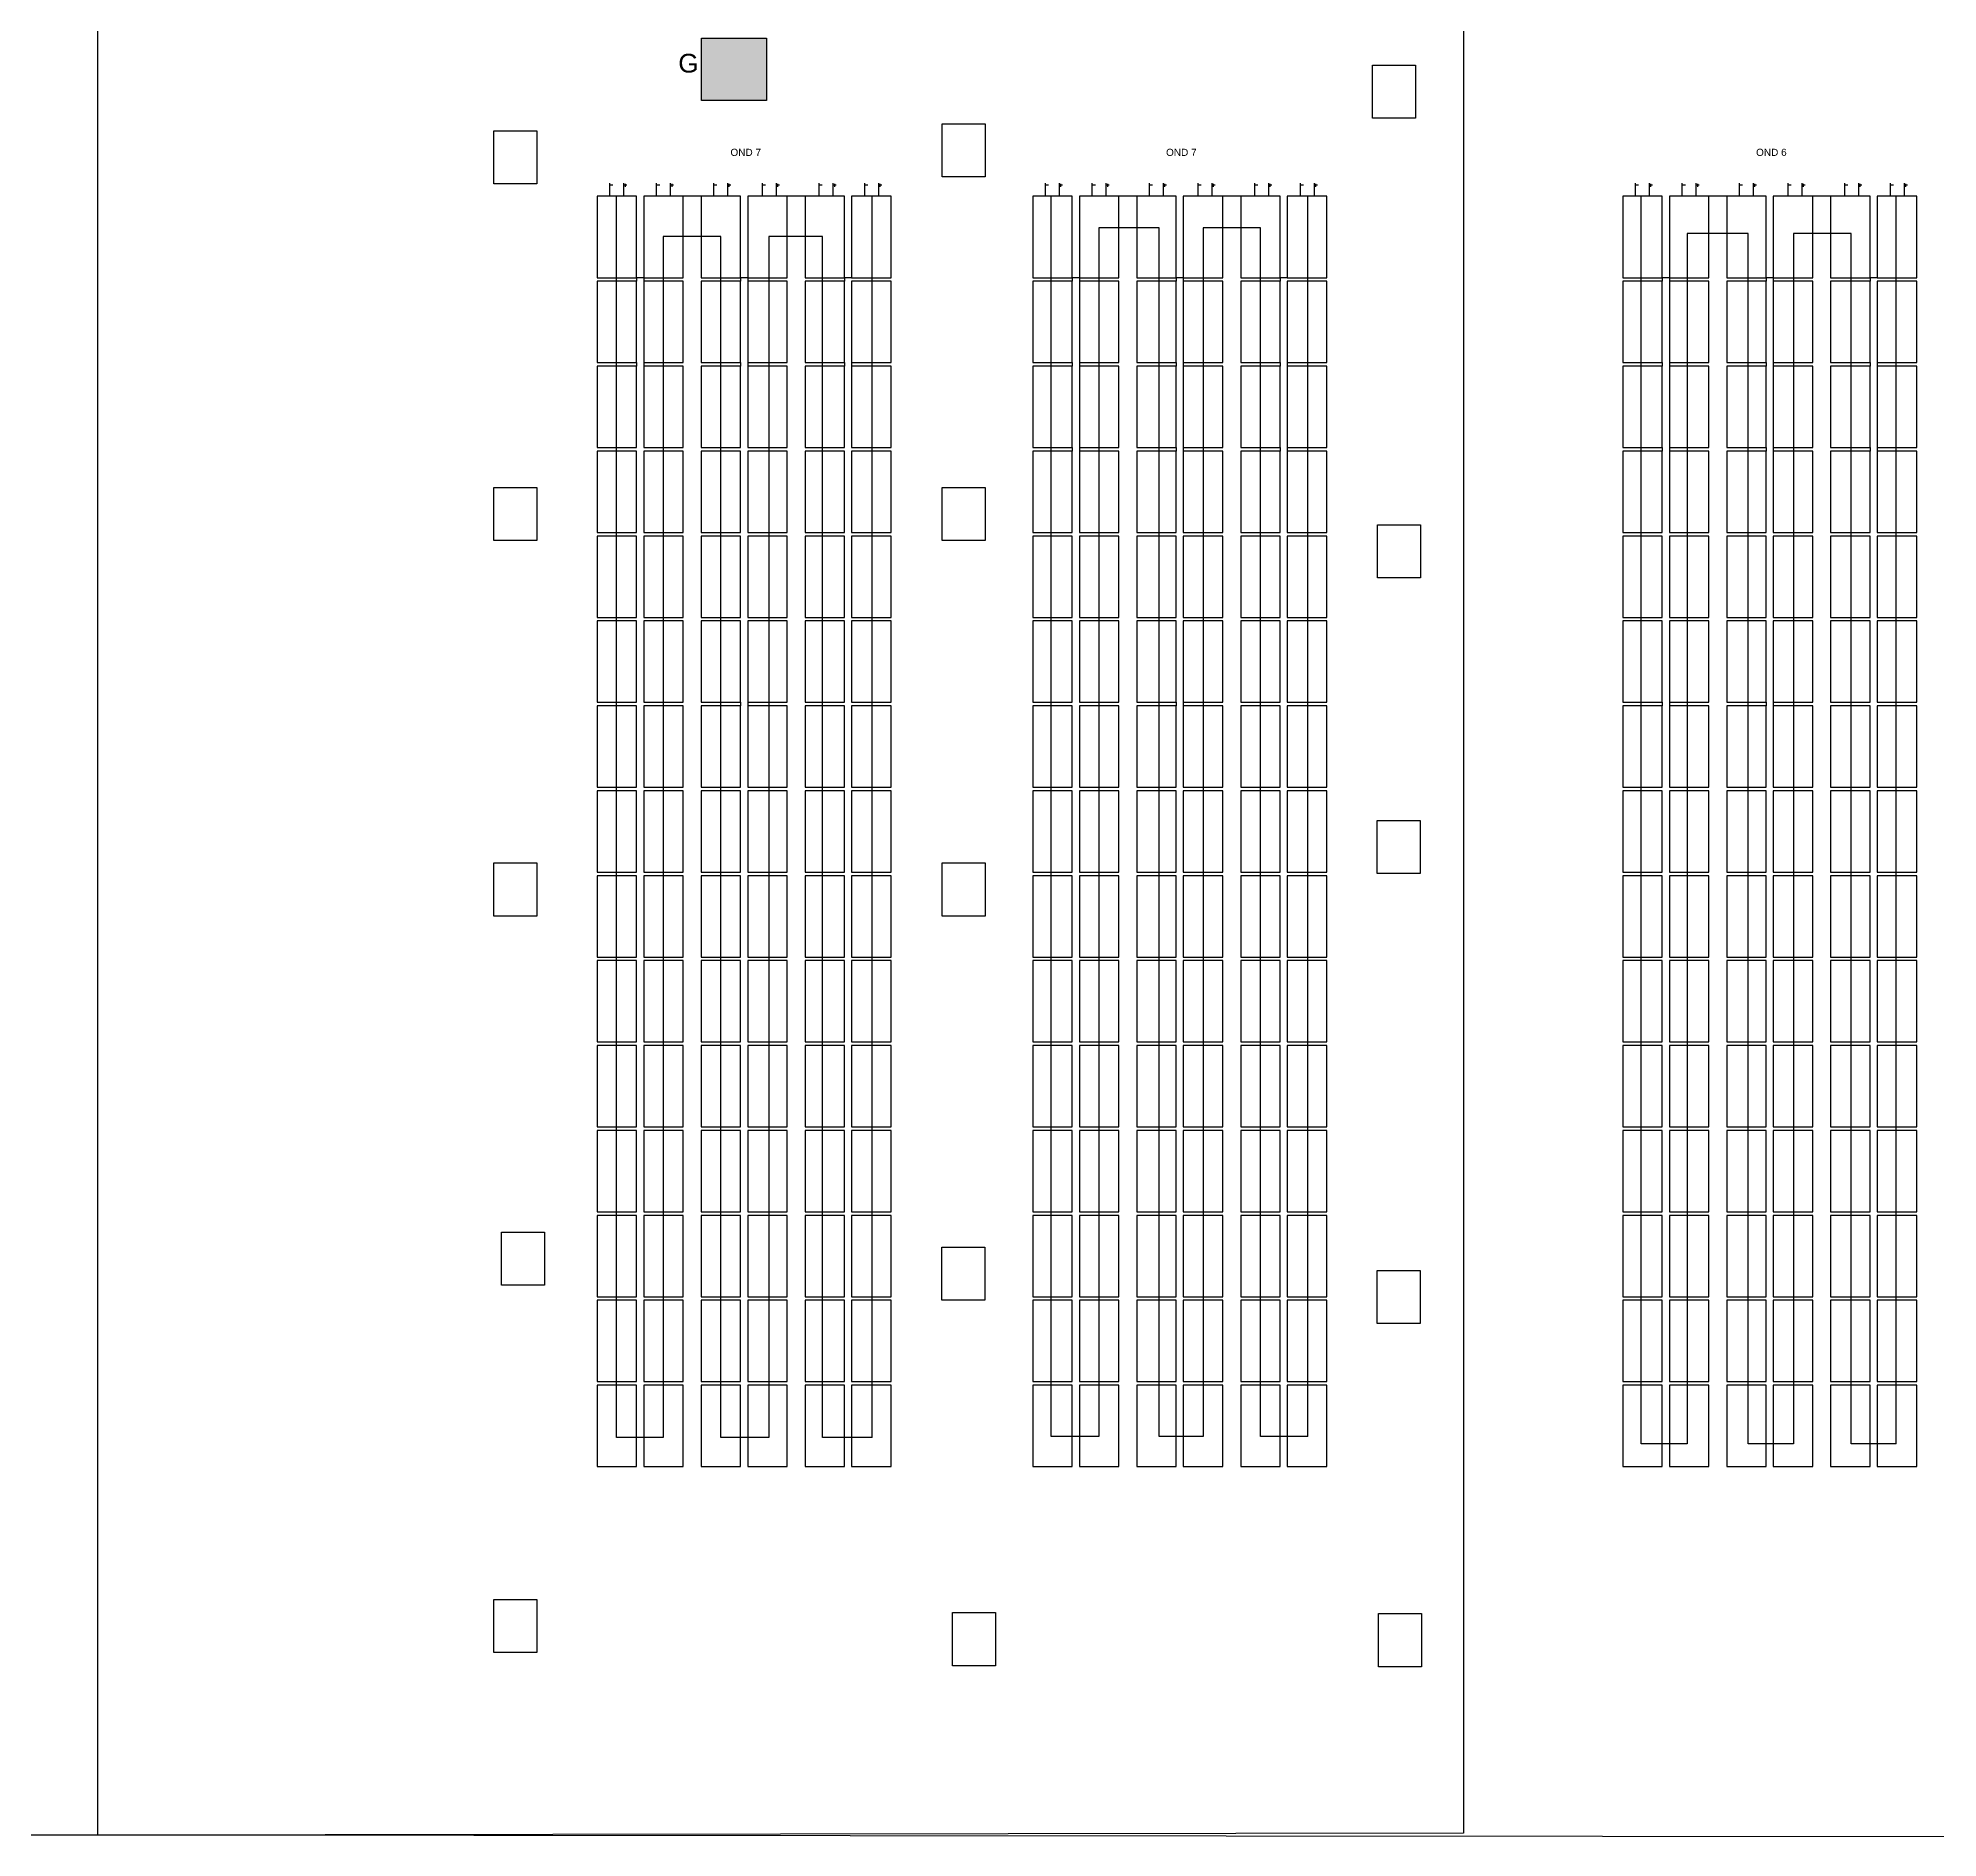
# Model space of a CAD drawing. Header units: inches. Extents: x 66 to 673, y 42 to 161.
# Drawn here: x 285.2 to 338.2, y 43.8 to 94 of the extents above; entities that cross this region are included whole.
import ezdxf

# ---------------------------------------------------------------- set-up
doc = ezdxf.new("R2010")
doc.units = ezdxf.units.IN
doc.header["$MEASUREMENT"] = 0
doc.styles.get("Standard").update_dxf_attribs({"font": 'arial.ttf'})

msp = doc.modelspace()

# ---------------------------------------------------------------- hatches: boundary and pattern name
h = msp.add_hatch(color=1)
h.dxf.hatch_style = 1
h.paths.add_polyline_path([(303.703, 94.028), (303.703, 92.281), (305.515, 92.281), (305.515, 94.028)])

# ---------------------------------------------------------------- linework, layer by layer
for p, q in [((286.851, 148.654), (286.851, 43.869)), ((324.962, 148.654), (324.962, 43.929)), ((322.419, 93.271), (323.619, 93.271)), ((322.419, 91.79), (322.419, 93.271)), ((323.619, 93.271), (323.619, 92.99)), ((323.619, 92.99), (323.619, 92.99)), ((323.619, 92.99), (323.619, 91.79)), ((323.619, 91.79), (322.419, 91.79)), ((297.908, 91.435), (299.108, 91.435)), ((297.908, 89.955), (297.908, 91.435)), ((299.108, 91.435), (299.108, 91.155)), ((310.418, 91.637), (311.618, 91.637)), ((310.418, 90.157), (310.418, 91.637)), ((311.618, 91.637), (311.618, 91.357)), ((311.618, 91.357), (311.618, 91.357)), ((311.618, 91.357), (311.618, 90.157)), ((299.108, 91.155), (299.108, 91.155)), ((299.108, 91.155), (299.108, 89.955)), ((311.618, 90.157), (310.418, 90.157)), ((299.108, 89.955), (297.908, 89.955)), ((301.229, 89.919), (301.15, 89.919)), ((301.615, 89.919), (301.535, 89.919)), ((301.575, 89.879), (301.575, 89.959)), ((302.534, 89.919), (302.454, 89.919)), ((302.919, 89.919), (302.84, 89.919)), ((302.88, 89.879), (302.88, 89.959)), ((303.688, 89.61), (303.188, 89.61)), ((304.13, 89.919), (304.05, 89.919)), ((304.515, 89.919), (304.436, 89.919)), ((304.475, 89.879), (304.475, 89.959)), ((305.487, 89.919), (305.407, 89.919)), ((305.873, 89.919), (305.793, 89.919)), ((305.833, 89.879), (305.833, 89.959)), ((306.588, 89.61), (306.088, 89.61)), ((307.07, 89.919), (306.991, 89.919)), ((307.456, 89.919), (307.376, 89.919)), ((307.416, 89.879), (307.416, 89.959)), ((308.342, 89.919), (308.263, 89.919)), ((308.728, 89.919), (308.648, 89.919)), ((308.688, 89.879), (308.688, 89.959)), ((313.384, 89.919), (313.304, 89.919)), ((313.769, 89.919), (313.69, 89.919)), ((313.73, 89.879), (313.73, 89.959)), ((314.689, 89.919), (314.609, 89.919)), ((315.074, 89.919), (314.995, 89.919)), ((315.034, 89.879), (315.034, 89.959)), ((315.843, 89.61), (315.343, 89.61)), ((316.285, 89.919), (316.205, 89.919)), ((316.67, 89.919), (316.59, 89.919)), ((316.63, 89.879), (316.63, 89.959)), ((317.642, 89.919), (317.562, 89.919)), ((318.027, 89.919), (317.948, 89.919)), ((317.987, 89.879), (317.987, 89.959)), ((318.743, 89.61), (318.243, 89.61)), ((319.225, 89.919), (319.145, 89.919)), ((319.61, 89.919), (319.531, 89.919)), ((319.57, 89.879), (319.57, 89.959)), ((320.497, 89.919), (320.417, 89.919)), ((320.882, 89.919), (320.803, 89.919)), ((320.843, 89.879), (320.843, 89.959)), ((329.846, 89.919), (329.766, 89.919)), ((330.231, 89.919), (330.151, 89.919)), ((330.191, 89.879), (330.191, 89.959)), ((331.151, 89.919), (331.071, 89.919)), ((331.536, 89.919), (331.456, 89.919)), ((331.496, 89.879), (331.496, 89.959)), ((332.304, 89.61), (331.804, 89.61)), ((332.746, 89.919), (332.667, 89.919)), ((333.132, 89.919), (333.052, 89.919)), ((333.092, 89.879), (333.092, 89.959)), ((334.104, 89.919), (334.024, 89.919)), ((334.489, 89.919), (334.409, 89.919)), ((334.449, 89.879), (334.449, 89.959)), ((335.204, 89.61), (334.704, 89.61)), ((335.687, 89.919), (335.607, 89.919)), ((336.072, 89.919), (335.992, 89.919)), ((336.032, 89.879), (336.032, 89.959)), ((336.959, 89.919), (336.879, 89.919)), ((337.344, 89.919), (337.265, 89.919)), ((337.304, 89.879), (337.304, 89.959)), ((302.088, 87.34), (301.888, 87.34)), ((301.888, 87.34), (301.888, 87.24)), ((302.088, 87.34), (302.088, 87.24)), ((304.988, 87.34), (304.788, 87.34)), ((304.788, 87.34), (304.788, 87.24)), ((304.988, 87.34), (304.988, 87.24)), ((307.888, 87.34), (307.688, 87.34)), ((307.688, 87.34), (307.688, 87.24)), ((314.243, 87.34), (314.043, 87.34)), ((314.043, 87.34), (314.043, 87.24)), ((314.243, 87.34), (314.243, 87.24)), ((317.143, 87.34), (316.943, 87.34)), ((316.943, 87.34), (316.943, 87.24)), ((317.143, 87.34), (317.143, 87.24)), ((320.043, 87.34), (319.843, 87.34)), ((319.843, 87.34), (319.843, 87.24)), ((330.704, 87.34), (330.504, 87.34)), ((330.504, 87.34), (330.504, 87.24)), ((330.704, 87.34), (330.704, 87.24)), ((333.604, 87.34), (333.404, 87.34)), ((333.404, 87.34), (333.404, 87.24)), ((333.604, 87.34), (333.604, 87.24)), ((336.504, 87.34), (336.304, 87.34)), ((336.304, 87.34), (336.304, 87.24)), ((301.888, 84.97), (301.888, 84.87)), ((302.088, 84.97), (302.088, 84.87)), ((304.788, 84.97), (304.788, 84.87)), ((304.988, 84.97), (304.988, 84.87)), ((307.688, 84.97), (307.688, 84.87)), ((307.888, 84.97), (307.888, 84.87)), ((314.043, 84.97), (314.043, 84.87)), ((314.243, 84.97), (314.243, 84.87)), ((316.943, 84.97), (316.943, 84.87)), ((317.143, 84.97), (317.143, 84.87)), ((319.843, 84.97), (319.843, 84.87)), ((320.043, 84.97), (320.043, 84.87)), ((330.504, 84.97), (330.504, 84.87)), ((330.704, 84.97), (330.704, 84.87)), ((333.404, 84.97), (333.404, 84.87)), ((333.604, 84.97), (333.604, 84.87)), ((336.304, 84.97), (336.304, 84.87)), ((336.504, 84.97), (336.504, 84.87)), ((314.043, 82.6), (314.043, 82.5)), ((314.243, 82.6), (314.243, 82.5)), ((316.943, 82.6), (316.943, 82.5)), ((317.143, 82.6), (317.143, 82.5)), ((319.843, 82.6), (319.843, 82.5)), ((320.043, 82.6), (320.043, 82.5)), ((330.504, 82.6), (330.504, 82.5)), ((330.704, 82.6), (330.704, 82.5)), ((333.404, 82.6), (333.404, 82.5)), ((333.604, 82.6), (333.604, 82.5)), ((336.304, 82.6), (336.304, 82.5)), ((336.504, 82.6), (336.504, 82.5)), ((297.908, 81.488), (299.108, 81.488)), ((297.908, 80.008), (297.908, 81.488)), ((299.108, 81.488), (299.108, 81.208)), ((299.108, 81.208), (299.108, 81.208)), ((299.108, 81.208), (299.108, 80.008)), ((310.418, 81.488), (311.618, 81.488)), ((310.418, 80.008), (310.418, 81.488)), ((311.618, 81.488), (311.618, 81.208)), ((311.618, 81.208), (311.618, 81.208)), ((311.618, 81.208), (311.618, 80.008)), ((322.558, 80.445), (323.758, 80.445)), ((322.558, 78.965), (322.558, 80.445)), ((323.758, 80.445), (323.758, 80.165)), ((323.758, 80.165), (323.758, 80.165)), ((323.758, 80.165), (323.758, 78.965)), ((299.108, 80.008), (297.908, 80.008)), ((311.618, 80.008), (310.418, 80.008)), ((323.758, 78.965), (322.558, 78.965)), ((304.788, 75.49), (304.788, 75.39)), ((304.988, 75.49), (304.988, 75.39)), ((316.943, 75.49), (316.943, 75.39)), ((317.143, 75.49), (317.143, 75.39)), ((330.504, 75.49), (330.504, 75.39)), ((330.704, 75.49), (330.704, 75.39)), ((333.404, 75.49), (333.404, 75.39)), ((333.604, 75.49), (333.604, 75.39)), ((322.554, 72.187), (323.754, 72.187)), ((322.554, 70.707), (322.554, 72.187)), ((323.754, 72.187), (323.754, 71.907)), ((323.754, 71.907), (323.754, 71.907)), ((323.754, 71.907), (323.754, 70.707)), ((297.908, 71.005), (299.108, 71.005)), ((297.908, 69.525), (297.908, 71.005)), ((299.108, 71.005), (299.108, 70.725)), ((299.108, 70.725), (299.108, 70.725)), ((299.108, 70.725), (299.108, 69.525)), ((310.415, 71.005), (311.615, 71.005)), ((310.415, 69.525), (310.415, 71.005)), ((311.615, 71.005), (311.615, 70.725)), ((311.615, 70.725), (311.615, 70.725)), ((311.615, 70.725), (311.615, 69.525)), ((323.754, 70.707), (322.554, 70.707)), ((299.108, 69.525), (297.908, 69.525)), ((311.615, 69.525), (310.415, 69.525)), ((298.12, 60.7), (299.32, 60.7)), ((298.12, 59.219), (298.12, 60.7)), ((299.32, 60.7), (299.32, 60.419)), ((299.32, 60.419), (299.32, 60.419)), ((299.32, 60.419), (299.32, 59.219)), ((310.405, 60.288), (311.605, 60.288)), ((310.405, 58.808), (310.405, 60.288)), ((311.605, 60.288), (311.605, 60.008)), ((311.605, 60.008), (311.605, 60.008)), ((311.605, 60.008), (311.605, 58.808)), ((322.551, 59.634), (323.751, 59.634)), ((322.551, 58.154), (322.551, 59.634)), ((323.751, 59.634), (323.751, 59.354)), ((299.32, 59.219), (298.12, 59.219)), ((323.751, 59.354), (323.751, 59.354)), ((323.751, 59.354), (323.751, 58.154)), ((311.605, 58.808), (310.405, 58.808)), ((323.751, 58.154), (322.551, 58.154)), ((297.908, 50.455), (299.108, 50.455)), ((297.908, 48.975), (297.908, 50.455)), ((299.108, 50.455), (299.108, 50.175)), ((299.108, 50.175), (299.108, 50.175)), ((299.108, 50.175), (299.108, 48.975)), ((310.706, 50.084), (311.906, 50.084)), ((310.706, 48.604), (310.706, 50.084)), ((311.906, 50.084), (311.906, 49.804)), ((322.586, 50.056), (323.786, 50.056)), ((322.586, 48.576), (322.586, 50.056)), ((323.786, 50.056), (323.786, 49.776)), ((311.906, 49.804), (311.906, 49.804)), ((311.906, 49.804), (311.906, 48.604)), ((323.786, 49.776), (323.786, 49.776)), ((323.786, 49.776), (323.786, 48.576)), ((299.108, 48.975), (297.908, 48.975)), ((311.906, 48.604), (310.706, 48.604)), ((323.786, 48.576), (322.586, 48.576)), ((286.851, 43.869), (139.435, 43.869)), ((324.962, 43.929), (286.851, 43.869)), ((374.526, 43.794), (286.851, 43.869))]:
    msp.add_line(p, q)
at = {"color": 1}
for p, q in [((301.132, 89.975), (301.132, 89.61)), ((302.437, 89.975), (302.437, 89.61)), ((304.033, 89.975), (304.033, 89.61)), ((305.39, 89.975), (305.39, 89.61)), ((306.973, 89.975), (306.973, 89.61)), ((308.245, 89.975), (308.245, 89.61)), ((313.287, 89.975), (313.287, 89.61)), ((314.592, 89.975), (314.592, 89.61)), ((316.188, 89.975), (316.188, 89.61)), ((317.545, 89.975), (317.545, 89.61)), ((319.128, 89.975), (319.128, 89.61)), ((320.4, 89.975), (320.4, 89.61)), ((329.749, 89.975), (329.749, 89.61)), ((331.054, 89.975), (331.054, 89.61)), ((332.649, 89.975), (332.649, 89.61)), ((334.007, 89.975), (334.007, 89.61)), ((335.59, 89.975), (335.59, 89.61)), ((336.862, 89.975), (336.862, 89.61))]:
    msp.add_line(p, q, dxfattribs=at)
at = {"color": 116, "true_color": 0x136734}
for p, q in [((301.331, 54.972), (301.331, 89.61)), ((308.462, 54.972), (308.462, 89.61)), ((313.455, 54.997), (313.455, 89.61)), ((320.613, 54.997), (320.613, 89.61)), ((329.913, 54.792), (329.913, 89.61)), ((337.028, 54.792), (337.028, 89.61)), ((316.471, 88.732), (314.782, 88.732)), ((314.782, 88.732), (314.782, 54.997)), ((316.471, 54.997), (316.471, 88.732)), ((319.292, 88.732), (317.699, 88.732)), ((317.699, 88.732), (317.699, 54.997)), ((319.292, 54.997), (319.292, 88.732)), ((332.901, 88.575), (331.2, 88.575)), ((331.2, 88.575), (331.2, 54.792)), ((332.901, 54.792), (332.901, 88.575)), ((335.779, 88.575), (334.165, 88.575)), ((334.165, 88.575), (334.165, 54.792)), ((335.779, 54.792), (335.779, 88.575)), ((304.239, 88.49), (302.633, 88.49)), ((302.633, 88.49), (302.633, 54.972)), ((304.239, 54.972), (304.239, 88.49)), ((307.073, 88.49), (305.58, 88.49)), ((305.58, 88.49), (305.58, 54.972)), ((307.073, 54.972), (307.073, 88.49)), ((302.633, 54.972), (301.331, 54.972)), ((305.58, 54.972), (304.239, 54.972)), ((308.462, 54.972), (307.073, 54.972)), ((314.782, 54.997), (313.455, 54.997)), ((317.699, 54.997), (316.471, 54.997)), ((320.613, 54.997), (319.292, 54.997)), ((331.2, 54.792), (329.913, 54.792)), ((334.165, 54.792), (332.901, 54.792)), ((337.028, 54.792), (335.779, 54.792))]:
    msp.add_line(p, q, dxfattribs=at)
at = {"color": 5}
for p, q in [((301.523, 89.975), (301.523, 89.61)), ((302.828, 89.975), (302.828, 89.61)), ((304.424, 89.975), (304.424, 89.61)), ((305.781, 89.975), (305.781, 89.61)), ((307.364, 89.975), (307.364, 89.61)), ((308.636, 89.975), (308.636, 89.61)), ((313.678, 89.975), (313.678, 89.61)), ((314.983, 89.975), (314.983, 89.61)), ((316.579, 89.975), (316.579, 89.61)), ((317.936, 89.975), (317.936, 89.61)), ((319.519, 89.975), (319.519, 89.61)), ((320.791, 89.975), (320.791, 89.61)), ((330.14, 89.975), (330.14, 89.61)), ((331.445, 89.975), (331.445, 89.61)), ((333.04, 89.975), (333.04, 89.61)), ((334.398, 89.975), (334.398, 89.61)), ((335.981, 89.975), (335.981, 89.61)), ((337.253, 89.975), (337.253, 89.61))]:
    msp.add_line(p, q, dxfattribs=at)
for points in [[(305.515, 92.281), (303.703, 92.281), (303.703, 94.028), (305.515, 94.028)], [(300.788, 87.34), (301.888, 87.34), (301.888, 89.61), (300.788, 89.61)], [(302.088, 87.34), (303.188, 87.34), (303.188, 89.61), (302.088, 89.61)], [(303.688, 87.34), (304.788, 87.34), (304.788, 89.61), (303.688, 89.61)], [(304.988, 87.34), (306.088, 87.34), (306.088, 89.61), (304.988, 89.61)], [(306.588, 87.34), (307.688, 87.34), (307.688, 89.61), (306.588, 89.61)], [(307.888, 87.34), (308.988, 87.34), (308.988, 89.61), (307.888, 89.61)], [(312.943, 87.34), (314.043, 87.34), (314.043, 89.61), (312.943, 89.61)], [(314.243, 87.34), (315.343, 87.34), (315.343, 89.61), (314.243, 89.61)], [(315.843, 87.34), (316.943, 87.34), (316.943, 89.61), (315.843, 89.61)], [(317.143, 87.34), (318.243, 87.34), (318.243, 89.61), (317.143, 89.61)], [(318.743, 87.34), (319.843, 87.34), (319.843, 89.61), (318.743, 89.61)], [(320.043, 87.34), (321.143, 87.34), (321.143, 89.61), (320.043, 89.61)], [(329.404, 87.34), (330.504, 87.34), (330.504, 89.61), (329.404, 89.61)], [(330.704, 87.34), (331.804, 87.34), (331.804, 89.61), (330.704, 89.61)], [(332.304, 87.34), (333.404, 87.34), (333.404, 89.61), (332.304, 89.61)], [(333.604, 87.34), (334.704, 87.34), (334.704, 89.61), (333.604, 89.61)], [(335.204, 87.34), (336.304, 87.34), (336.304, 89.61), (335.204, 89.61)], [(336.504, 87.34), (337.604, 87.34), (337.604, 89.61), (336.504, 89.61)], [(300.788, 84.97), (301.888, 84.97), (301.888, 87.24), (300.788, 87.24)], [(302.088, 84.97), (303.188, 84.97), (303.188, 87.24), (302.088, 87.24)], [(303.688, 84.97), (304.788, 84.97), (304.788, 87.24), (303.688, 87.24)], [(304.988, 84.97), (306.088, 84.97), (306.088, 87.24), (304.988, 87.24)], [(306.588, 84.97), (307.688, 84.97), (307.688, 87.24), (306.588, 87.24)], [(307.888, 84.97), (308.988, 84.97), (308.988, 87.24), (307.888, 87.24)], [(312.943, 84.97), (314.043, 84.97), (314.043, 87.24), (312.943, 87.24)], [(314.243, 84.97), (315.343, 84.97), (315.343, 87.24), (314.243, 87.24)], [(315.843, 84.97), (316.943, 84.97), (316.943, 87.24), (315.843, 87.24)], [(317.143, 84.97), (318.243, 84.97), (318.243, 87.24), (317.143, 87.24)], [(318.743, 84.97), (319.843, 84.97), (319.843, 87.24), (318.743, 87.24)], [(320.043, 84.97), (321.143, 84.97), (321.143, 87.24), (320.043, 87.24)], [(329.404, 84.97), (330.504, 84.97), (330.504, 87.24), (329.404, 87.24)], [(330.704, 84.97), (331.804, 84.97), (331.804, 87.24), (330.704, 87.24)], [(332.304, 84.97), (333.404, 84.97), (333.404, 87.24), (332.304, 87.24)], [(333.604, 84.97), (334.704, 84.97), (334.704, 87.24), (333.604, 87.24)], [(335.204, 84.97), (336.304, 84.97), (336.304, 87.24), (335.204, 87.24)], [(336.504, 84.97), (337.604, 84.97), (337.604, 87.24), (336.504, 87.24)], [(300.788, 82.6), (301.888, 82.6), (301.888, 84.87), (300.788, 84.87)], [(302.088, 82.6), (303.188, 82.6), (303.188, 84.87), (302.088, 84.87)], [(303.688, 82.6), (304.788, 82.6), (304.788, 84.87), (303.688, 84.87)], [(304.988, 82.6), (306.088, 82.6), (306.088, 84.87), (304.988, 84.87)], [(306.588, 82.6), (307.688, 82.6), (307.688, 84.87), (306.588, 84.87)], [(307.888, 82.6), (308.988, 82.6), (308.988, 84.87), (307.888, 84.87)], [(312.943, 82.6), (314.043, 82.6), (314.043, 84.87), (312.943, 84.87)], [(314.243, 82.6), (315.343, 82.6), (315.343, 84.87), (314.243, 84.87)], [(315.843, 82.6), (316.943, 82.6), (316.943, 84.87), (315.843, 84.87)], [(317.143, 82.6), (318.243, 82.6), (318.243, 84.87), (317.143, 84.87)], [(318.743, 82.6), (319.843, 82.6), (319.843, 84.87), (318.743, 84.87)], [(320.043, 82.6), (321.143, 82.6), (321.143, 84.87), (320.043, 84.87)], [(329.404, 82.6), (330.504, 82.6), (330.504, 84.87), (329.404, 84.87)], [(330.704, 82.6), (331.804, 82.6), (331.804, 84.87), (330.704, 84.87)], [(332.304, 82.6), (333.404, 82.6), (333.404, 84.87), (332.304, 84.87)], [(333.604, 82.6), (334.704, 82.6), (334.704, 84.87), (333.604, 84.87)], [(335.204, 82.6), (336.304, 82.6), (336.304, 84.87), (335.204, 84.87)], [(336.504, 82.6), (337.604, 82.6), (337.604, 84.87), (336.504, 84.87)], [(300.788, 80.23), (301.888, 80.23), (301.888, 82.5), (300.788, 82.5)], [(302.088, 80.23), (303.188, 80.23), (303.188, 82.5), (302.088, 82.5)], [(303.688, 80.23), (304.788, 80.23), (304.788, 82.5), (303.688, 82.5)], [(304.988, 80.23), (306.088, 80.23), (306.088, 82.5), (304.988, 82.5)], [(306.588, 80.23), (307.688, 80.23), (307.688, 82.5), (306.588, 82.5)], [(307.888, 80.23), (308.988, 80.23), (308.988, 82.5), (307.888, 82.5)], [(312.943, 80.23), (314.043, 80.23), (314.043, 82.5), (312.943, 82.5)], [(314.243, 80.23), (315.343, 80.23), (315.343, 82.5), (314.243, 82.5)], [(315.843, 80.23), (316.943, 80.23), (316.943, 82.5), (315.843, 82.5)], [(317.143, 80.23), (318.243, 80.23), (318.243, 82.5), (317.143, 82.5)], [(318.743, 80.23), (319.843, 80.23), (319.843, 82.5), (318.743, 82.5)], [(320.043, 80.23), (321.143, 80.23), (321.143, 82.5), (320.043, 82.5)], [(329.404, 80.23), (330.504, 80.23), (330.504, 82.5), (329.404, 82.5)], [(330.704, 80.23), (331.804, 80.23), (331.804, 82.5), (330.704, 82.5)], [(332.304, 80.23), (333.404, 80.23), (333.404, 82.5), (332.304, 82.5)], [(333.604, 80.23), (334.704, 80.23), (334.704, 82.5), (333.604, 82.5)], [(335.204, 80.23), (336.304, 80.23), (336.304, 82.5), (335.204, 82.5)], [(336.504, 80.23), (337.604, 80.23), (337.604, 82.5), (336.504, 82.5)], [(300.788, 77.86), (301.888, 77.86), (301.888, 80.13), (300.788, 80.13)], [(302.088, 77.86), (303.188, 77.86), (303.188, 80.13), (302.088, 80.13)], [(303.688, 77.86), (304.788, 77.86), (304.788, 80.13), (303.688, 80.13)], [(304.988, 77.86), (306.088, 77.86), (306.088, 80.13), (304.988, 80.13)], [(306.588, 77.86), (307.688, 77.86), (307.688, 80.13), (306.588, 80.13)], [(307.888, 77.86), (308.988, 77.86), (308.988, 80.13), (307.888, 80.13)], [(312.943, 77.86), (314.043, 77.86), (314.043, 80.13), (312.943, 80.13)], [(314.243, 77.86), (315.343, 77.86), (315.343, 80.13), (314.243, 80.13)], [(315.843, 77.86), (316.943, 77.86), (316.943, 80.13), (315.843, 80.13)], [(317.143, 77.86), (318.243, 77.86), (318.243, 80.13), (317.143, 80.13)], [(318.743, 77.86), (319.843, 77.86), (319.843, 80.13), (318.743, 80.13)], [(320.043, 77.86), (321.143, 77.86), (321.143, 80.13), (320.043, 80.13)], [(329.404, 77.86), (330.504, 77.86), (330.504, 80.13), (329.404, 80.13)], [(330.704, 77.86), (331.804, 77.86), (331.804, 80.13), (330.704, 80.13)], [(332.304, 77.86), (333.404, 77.86), (333.404, 80.13), (332.304, 80.13)], [(333.604, 77.86), (334.704, 77.86), (334.704, 80.13), (333.604, 80.13)], [(335.204, 77.86), (336.304, 77.86), (336.304, 80.13), (335.204, 80.13)], [(336.504, 77.86), (337.604, 77.86), (337.604, 80.13), (336.504, 80.13)], [(300.788, 75.49), (301.888, 75.49), (301.888, 77.76), (300.788, 77.76)], [(302.088, 75.49), (303.188, 75.49), (303.188, 77.76), (302.088, 77.76)], [(303.688, 75.49), (304.788, 75.49), (304.788, 77.76), (303.688, 77.76)], [(304.988, 75.49), (306.088, 75.49), (306.088, 77.76), (304.988, 77.76)], [(306.588, 75.49), (307.688, 75.49), (307.688, 77.76), (306.588, 77.76)], [(307.888, 75.49), (308.988, 75.49), (308.988, 77.76), (307.888, 77.76)], [(312.943, 75.49), (314.043, 75.49), (314.043, 77.76), (312.943, 77.76)], [(314.243, 75.49), (315.343, 75.49), (315.343, 77.76), (314.243, 77.76)], [(315.843, 75.49), (316.943, 75.49), (316.943, 77.76), (315.843, 77.76)], [(317.143, 75.49), (318.243, 75.49), (318.243, 77.76), (317.143, 77.76)], [(318.743, 75.49), (319.843, 75.49), (319.843, 77.76), (318.743, 77.76)], [(320.043, 75.49), (321.143, 75.49), (321.143, 77.76), (320.043, 77.76)], [(329.404, 75.49), (330.504, 75.49), (330.504, 77.76), (329.404, 77.76)], [(330.704, 75.49), (331.804, 75.49), (331.804, 77.76), (330.704, 77.76)], [(332.304, 75.49), (333.404, 75.49), (333.404, 77.76), (332.304, 77.76)], [(333.604, 75.49), (334.704, 75.49), (334.704, 77.76), (333.604, 77.76)], [(335.204, 75.49), (336.304, 75.49), (336.304, 77.76), (335.204, 77.76)], [(336.504, 75.49), (337.604, 75.49), (337.604, 77.76), (336.504, 77.76)], [(300.788, 73.12), (301.888, 73.12), (301.888, 75.39), (300.788, 75.39)], [(302.088, 73.12), (303.188, 73.12), (303.188, 75.39), (302.088, 75.39)], [(303.688, 73.12), (304.788, 73.12), (304.788, 75.39), (303.688, 75.39)], [(304.988, 73.12), (306.088, 73.12), (306.088, 75.39), (304.988, 75.39)], [(306.588, 73.12), (307.688, 73.12), (307.688, 75.39), (306.588, 75.39)], [(307.888, 73.12), (308.988, 73.12), (308.988, 75.39), (307.888, 75.39)], [(312.943, 73.12), (314.043, 73.12), (314.043, 75.39), (312.943, 75.39)], [(314.243, 73.12), (315.343, 73.12), (315.343, 75.39), (314.243, 75.39)], [(315.843, 73.12), (316.943, 73.12), (316.943, 75.39), (315.843, 75.39)], [(317.143, 73.12), (318.243, 73.12), (318.243, 75.39), (317.143, 75.39)], [(318.743, 73.12), (319.843, 73.12), (319.843, 75.39), (318.743, 75.39)], [(320.043, 73.12), (321.143, 73.12), (321.143, 75.39), (320.043, 75.39)], [(329.404, 73.12), (330.504, 73.12), (330.504, 75.39), (329.404, 75.39)], [(330.704, 73.12), (331.804, 73.12), (331.804, 75.39), (330.704, 75.39)], [(332.304, 73.12), (333.404, 73.12), (333.404, 75.39), (332.304, 75.39)], [(333.604, 73.12), (334.704, 73.12), (334.704, 75.39), (333.604, 75.39)], [(335.204, 73.12), (336.304, 73.12), (336.304, 75.39), (335.204, 75.39)], [(336.504, 73.12), (337.604, 73.12), (337.604, 75.39), (336.504, 75.39)], [(300.788, 70.75), (301.888, 70.75), (301.888, 73.02), (300.788, 73.02)], [(302.088, 70.75), (303.188, 70.75), (303.188, 73.02), (302.088, 73.02)], [(303.688, 70.75), (304.788, 70.75), (304.788, 73.02), (303.688, 73.02)], [(304.988, 70.75), (306.088, 70.75), (306.088, 73.02), (304.988, 73.02)], [(306.588, 70.75), (307.688, 70.75), (307.688, 73.02), (306.588, 73.02)], [(307.888, 70.75), (308.988, 70.75), (308.988, 73.02), (307.888, 73.02)], [(312.943, 70.75), (314.043, 70.75), (314.043, 73.02), (312.943, 73.02)], [(314.243, 70.75), (315.343, 70.75), (315.343, 73.02), (314.243, 73.02)], [(315.843, 70.75), (316.943, 70.75), (316.943, 73.02), (315.843, 73.02)], [(317.143, 70.75), (318.243, 70.75), (318.243, 73.02), (317.143, 73.02)], [(318.743, 70.75), (319.843, 70.75), (319.843, 73.02), (318.743, 73.02)], [(320.043, 70.75), (321.143, 70.75), (321.143, 73.02), (320.043, 73.02)], [(329.404, 70.75), (330.504, 70.75), (330.504, 73.02), (329.404, 73.02)], [(330.704, 70.75), (331.804, 70.75), (331.804, 73.02), (330.704, 73.02)], [(332.304, 70.75), (333.404, 70.75), (333.404, 73.02), (332.304, 73.02)], [(333.604, 70.75), (334.704, 70.75), (334.704, 73.02), (333.604, 73.02)], [(335.204, 70.75), (336.304, 70.75), (336.304, 73.02), (335.204, 73.02)], [(336.504, 70.75), (337.604, 70.75), (337.604, 73.02), (336.504, 73.02)], [(300.788, 68.38), (301.888, 68.38), (301.888, 70.65), (300.788, 70.65)], [(302.088, 68.38), (303.188, 68.38), (303.188, 70.65), (302.088, 70.65)], [(303.688, 68.38), (304.788, 68.38), (304.788, 70.65), (303.688, 70.65)], [(304.988, 68.38), (306.088, 68.38), (306.088, 70.65), (304.988, 70.65)], [(306.588, 68.38), (307.688, 68.38), (307.688, 70.65), (306.588, 70.65)], [(307.888, 68.38), (308.988, 68.38), (308.988, 70.65), (307.888, 70.65)], [(312.943, 68.38), (314.043, 68.38), (314.043, 70.65), (312.943, 70.65)], [(314.243, 68.38), (315.343, 68.38), (315.343, 70.65), (314.243, 70.65)], [(315.843, 68.38), (316.943, 68.38), (316.943, 70.65), (315.843, 70.65)], [(317.143, 68.38), (318.243, 68.38), (318.243, 70.65), (317.143, 70.65)], [(318.743, 68.38), (319.843, 68.38), (319.843, 70.65), (318.743, 70.65)], [(320.043, 68.38), (321.143, 68.38), (321.143, 70.65), (320.043, 70.65)], [(329.404, 68.38), (330.504, 68.38), (330.504, 70.65), (329.404, 70.65)], [(330.704, 68.38), (331.804, 68.38), (331.804, 70.65), (330.704, 70.65)], [(332.304, 68.38), (333.404, 68.38), (333.404, 70.65), (332.304, 70.65)], [(333.604, 68.38), (334.704, 68.38), (334.704, 70.65), (333.604, 70.65)], [(335.204, 68.38), (336.304, 68.38), (336.304, 70.65), (335.204, 70.65)], [(336.504, 68.38), (337.604, 68.38), (337.604, 70.65), (336.504, 70.65)], [(300.788, 66.01), (301.888, 66.01), (301.888, 68.28), (300.788, 68.28)], [(302.088, 66.01), (303.188, 66.01), (303.188, 68.28), (302.088, 68.28)], [(303.688, 66.01), (304.788, 66.01), (304.788, 68.28), (303.688, 68.28)], [(304.988, 66.01), (306.088, 66.01), (306.088, 68.28), (304.988, 68.28)], [(306.588, 66.01), (307.688, 66.01), (307.688, 68.28), (306.588, 68.28)], [(307.888, 66.01), (308.988, 66.01), (308.988, 68.28), (307.888, 68.28)], [(312.943, 66.01), (314.043, 66.01), (314.043, 68.28), (312.943, 68.28)], [(314.243, 66.01), (315.343, 66.01), (315.343, 68.28), (314.243, 68.28)], [(315.843, 66.01), (316.943, 66.01), (316.943, 68.28), (315.843, 68.28)], [(317.143, 66.01), (318.243, 66.01), (318.243, 68.28), (317.143, 68.28)], [(318.743, 66.01), (319.843, 66.01), (319.843, 68.28), (318.743, 68.28)], [(320.043, 66.01), (321.143, 66.01), (321.143, 68.28), (320.043, 68.28)], [(329.404, 66.01), (330.504, 66.01), (330.504, 68.28), (329.404, 68.28)], [(330.704, 66.01), (331.804, 66.01), (331.804, 68.28), (330.704, 68.28)], [(332.304, 66.01), (333.404, 66.01), (333.404, 68.28), (332.304, 68.28)], [(333.604, 66.01), (334.704, 66.01), (334.704, 68.28), (333.604, 68.28)], [(335.204, 66.01), (336.304, 66.01), (336.304, 68.28), (335.204, 68.28)], [(336.504, 66.01), (337.604, 66.01), (337.604, 68.28), (336.504, 68.28)], [(300.788, 63.64), (301.888, 63.64), (301.888, 65.91), (300.788, 65.91)], [(302.088, 63.64), (303.188, 63.64), (303.188, 65.91), (302.088, 65.91)], [(303.688, 63.64), (304.788, 63.64), (304.788, 65.91), (303.688, 65.91)], [(304.988, 63.64), (306.088, 63.64), (306.088, 65.91), (304.988, 65.91)], [(306.588, 63.64), (307.688, 63.64), (307.688, 65.91), (306.588, 65.91)], [(307.888, 63.64), (308.988, 63.64), (308.988, 65.91), (307.888, 65.91)], [(312.943, 63.64), (314.043, 63.64), (314.043, 65.91), (312.943, 65.91)], [(314.243, 63.64), (315.343, 63.64), (315.343, 65.91), (314.243, 65.91)], [(315.843, 63.64), (316.943, 63.64), (316.943, 65.91), (315.843, 65.91)], [(317.143, 63.64), (318.243, 63.64), (318.243, 65.91), (317.143, 65.91)], [(318.743, 63.64), (319.843, 63.64), (319.843, 65.91), (318.743, 65.91)], [(320.043, 63.64), (321.143, 63.64), (321.143, 65.91), (320.043, 65.91)], [(329.404, 63.64), (330.504, 63.64), (330.504, 65.91), (329.404, 65.91)], [(330.704, 63.64), (331.804, 63.64), (331.804, 65.91), (330.704, 65.91)], [(332.304, 63.64), (333.404, 63.64), (333.404, 65.91), (332.304, 65.91)], [(333.604, 63.64), (334.704, 63.64), (334.704, 65.91), (333.604, 65.91)], [(335.204, 63.64), (336.304, 63.64), (336.304, 65.91), (335.204, 65.91)], [(336.504, 63.64), (337.604, 63.64), (337.604, 65.91), (336.504, 65.91)], [(300.788, 61.27), (301.888, 61.27), (301.888, 63.54), (300.788, 63.54)], [(302.088, 61.27), (303.188, 61.27), (303.188, 63.54), (302.088, 63.54)], [(303.688, 61.27), (304.788, 61.27), (304.788, 63.54), (303.688, 63.54)], [(304.988, 61.27), (306.088, 61.27), (306.088, 63.54), (304.988, 63.54)], [(306.588, 61.27), (307.688, 61.27), (307.688, 63.54), (306.588, 63.54)], [(307.888, 61.27), (308.988, 61.27), (308.988, 63.54), (307.888, 63.54)], [(312.943, 61.27), (314.043, 61.27), (314.043, 63.54), (312.943, 63.54)], [(314.243, 61.27), (315.343, 61.27), (315.343, 63.54), (314.243, 63.54)], [(315.843, 61.27), (316.943, 61.27), (316.943, 63.54), (315.843, 63.54)], [(317.143, 61.27), (318.243, 61.27), (318.243, 63.54), (317.143, 63.54)], [(318.743, 61.27), (319.843, 61.27), (319.843, 63.54), (318.743, 63.54)], [(320.043, 61.27), (321.143, 61.27), (321.143, 63.54), (320.043, 63.54)], [(329.404, 61.27), (330.504, 61.27), (330.504, 63.54), (329.404, 63.54)], [(330.704, 61.27), (331.804, 61.27), (331.804, 63.54), (330.704, 63.54)], [(332.304, 61.27), (333.404, 61.27), (333.404, 63.54), (332.304, 63.54)], [(333.604, 61.27), (334.704, 61.27), (334.704, 63.54), (333.604, 63.54)], [(335.204, 61.27), (336.304, 61.27), (336.304, 63.54), (335.204, 63.54)], [(336.504, 61.27), (337.604, 61.27), (337.604, 63.54), (336.504, 63.54)], [(300.788, 58.9), (301.888, 58.9), (301.888, 61.17), (300.788, 61.17)], [(302.088, 58.9), (303.188, 58.9), (303.188, 61.17), (302.088, 61.17)], [(303.688, 58.9), (304.788, 58.9), (304.788, 61.17), (303.688, 61.17)], [(304.988, 58.9), (306.088, 58.9), (306.088, 61.17), (304.988, 61.17)], [(306.588, 58.9), (307.688, 58.9), (307.688, 61.17), (306.588, 61.17)], [(307.888, 58.9), (308.988, 58.9), (308.988, 61.17), (307.888, 61.17)], [(312.943, 58.9), (314.043, 58.9), (314.043, 61.17), (312.943, 61.17)], [(314.243, 58.9), (315.343, 58.9), (315.343, 61.17), (314.243, 61.17)], [(315.843, 58.9), (316.943, 58.9), (316.943, 61.17), (315.843, 61.17)], [(317.143, 58.9), (318.243, 58.9), (318.243, 61.17), (317.143, 61.17)], [(318.743, 58.9), (319.843, 58.9), (319.843, 61.17), (318.743, 61.17)], [(320.043, 58.9), (321.143, 58.9), (321.143, 61.17), (320.043, 61.17)], [(329.404, 58.9), (330.504, 58.9), (330.504, 61.17), (329.404, 61.17)], [(330.704, 58.9), (331.804, 58.9), (331.804, 61.17), (330.704, 61.17)], [(332.304, 58.9), (333.404, 58.9), (333.404, 61.17), (332.304, 61.17)], [(333.604, 58.9), (334.704, 58.9), (334.704, 61.17), (333.604, 61.17)], [(335.204, 58.9), (336.304, 58.9), (336.304, 61.17), (335.204, 61.17)], [(336.504, 58.9), (337.604, 58.9), (337.604, 61.17), (336.504, 61.17)], [(300.788, 56.53), (301.888, 56.53), (301.888, 58.8), (300.788, 58.8)], [(302.088, 56.53), (303.188, 56.53), (303.188, 58.8), (302.088, 58.8)], [(303.688, 56.53), (304.788, 56.53), (304.788, 58.8), (303.688, 58.8)], [(304.988, 56.53), (306.088, 56.53), (306.088, 58.8), (304.988, 58.8)], [(306.588, 56.53), (307.688, 56.53), (307.688, 58.8), (306.588, 58.8)], [(307.888, 56.53), (308.988, 56.53), (308.988, 58.8), (307.888, 58.8)], [(312.943, 56.53), (314.043, 56.53), (314.043, 58.8), (312.943, 58.8)], [(314.243, 56.53), (315.343, 56.53), (315.343, 58.8), (314.243, 58.8)], [(315.843, 56.53), (316.943, 56.53), (316.943, 58.8), (315.843, 58.8)], [(317.143, 56.53), (318.243, 56.53), (318.243, 58.8), (317.143, 58.8)], [(318.743, 56.53), (319.843, 56.53), (319.843, 58.8), (318.743, 58.8)], [(320.043, 56.53), (321.143, 56.53), (321.143, 58.8), (320.043, 58.8)], [(329.404, 56.53), (330.504, 56.53), (330.504, 58.8), (329.404, 58.8)], [(330.704, 56.53), (331.804, 56.53), (331.804, 58.8), (330.704, 58.8)], [(332.304, 56.53), (333.404, 56.53), (333.404, 58.8), (332.304, 58.8)], [(333.604, 56.53), (334.704, 56.53), (334.704, 58.8), (333.604, 58.8)], [(335.204, 56.53), (336.304, 56.53), (336.304, 58.8), (335.204, 58.8)], [(336.504, 56.53), (337.604, 56.53), (337.604, 58.8), (336.504, 58.8)], [(300.788, 54.16), (301.888, 54.16), (301.888, 56.43), (300.788, 56.43)], [(302.088, 54.16), (303.188, 54.16), (303.188, 56.43), (302.088, 56.43)], [(303.688, 54.16), (304.788, 54.16), (304.788, 56.43), (303.688, 56.43)], [(304.988, 54.16), (306.088, 54.16), (306.088, 56.43), (304.988, 56.43)], [(306.588, 54.16), (307.688, 54.16), (307.688, 56.43), (306.588, 56.43)], [(307.888, 54.16), (308.988, 54.16), (308.988, 56.43), (307.888, 56.43)], [(312.943, 54.16), (314.043, 54.16), (314.043, 56.43), (312.943, 56.43)], [(314.243, 54.16), (315.343, 54.16), (315.343, 56.43), (314.243, 56.43)], [(315.843, 54.16), (316.943, 54.16), (316.943, 56.43), (315.843, 56.43)], [(317.143, 54.16), (318.243, 54.16), (318.243, 56.43), (317.143, 56.43)], [(318.743, 54.16), (319.843, 54.16), (319.843, 56.43), (318.743, 56.43)], [(320.043, 54.16), (321.143, 54.16), (321.143, 56.43), (320.043, 56.43)], [(329.404, 54.16), (330.504, 54.16), (330.504, 56.43), (329.404, 56.43)], [(330.704, 54.16), (331.804, 54.16), (331.804, 56.43), (330.704, 56.43)], [(332.304, 54.16), (333.404, 54.16), (333.404, 56.43), (332.304, 56.43)], [(333.604, 54.16), (334.704, 54.16), (334.704, 56.43), (333.604, 56.43)], [(335.204, 54.16), (336.304, 54.16), (336.304, 56.43), (335.204, 56.43)], [(336.504, 54.16), (337.604, 54.16), (337.604, 56.43), (336.504, 56.43)]]:
    msp.add_lwpolyline(points, close=True)

# ---------------------------------------------------------------- texts
at = {"color": 5, "attachment_point": 1}
for s, width, gutter_width, heights, insert, char_height in [('{\\C256;G}', 5.94777, 2.616, [0.541], (303.052, 93.587), 0.5232), ('{\\C256;OND 7}', 2.27344, 1, [0], (304.507, 90.938), 0.2), ('{\\C256;OND 7}', 2.27344, 1, [0], (316.661, 90.938), 0.2), ('{\\C256;OND 6}', 2.27344, 1, [0], (333.123, 90.938), 0.2)]:
    msp.add_mtext_dynamic_manual_height_columns(s, width=width, gutter_width=gutter_width, heights=heights, dxfattribs=dict(at, insert=insert, char_height=char_height))

doc.saveas('drawing.dxf')
